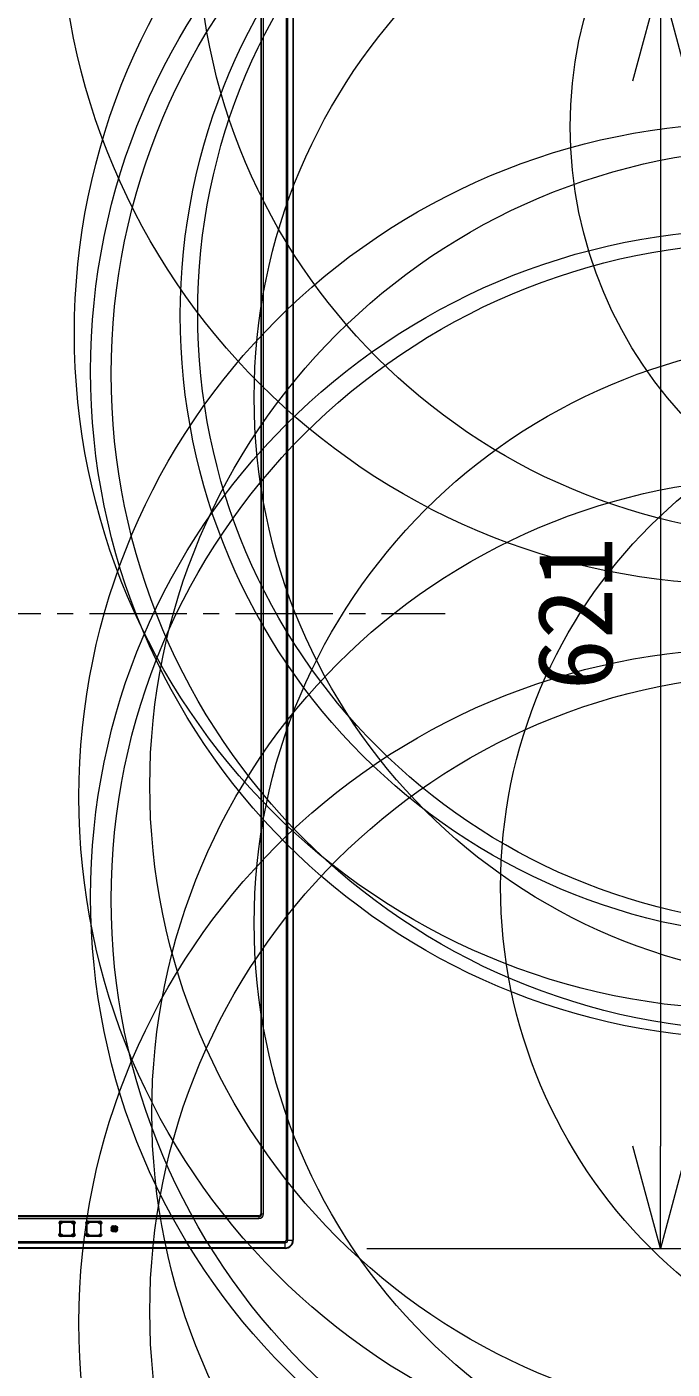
# Model space of a CAD drawing. Units: millimetres, scale not verified. Extents: x -73 to 464, y -421 to 311.
# Drawn here: x 7.87 to 23.66, y 1.28 to 34.08 of the extents above; entities that cross this region are included whole.
import ezdxf
from ezdxf.enums import TextEntityAlignment as Align

# ---------------------------------------------------------------- set-up
doc = ezdxf.new("R2010")
doc.units = ezdxf.units.MM
doc.header["$LTSCALE"] = 0.125
doc.linetypes.add('USER1', pattern=[28.575, 19.05, -3.175, 3.175, -3.175])
for name, color, linetype, lineweight in [('0-0_0', 7, 'Continuous', 18), ('0-4_SUNPO', 7, 'Continuous', 18), ('0-6_GAIKEI', 1, 'Continuous', 18)]:
    doc.layers.add(name, color=color, linetype=linetype, lineweight=lineweight)
doc.styles.add('ＭＳ ゴシック', font='')
doc.styles.get('ＭＳ ゴシック').set_extended_font_data('MS Gothic')

# ---------------------------------------------------------------- blocks, each defined once
blk = doc.blocks.new('_Open30')
at = {"layer": '0-0_0'}
blk.add_line((0, 0), (-1, 0), dxfattribs=at)
blk.add_lwpolyline([(-1, 0.26795), (0, 0), (-1, -0.26795)], dxfattribs=at)
blk = doc.blocks.new('D5')
at = {"layer": '0-4_SUNPO'}
for p, q in [((209.69, 348.7687), (218.1169, 348.7687)), ((216.8669, 346.2687), (216.8669, 320.2337)), ((209.69, 317.7337), (218.1169, 317.7337))]:
    blk.add_line(p, q, dxfattribs=at)
at = {"layer": '0-4_SUNPO', "xscale": 2.5, "yscale": 2.5}
for p, rotation in [((216.8669, 348.7687), 90), ((216.8669, 317.7337), 270)]:
    blk.add_blockref('_Open30', p, dxfattribs=dict(at, rotation=rotation))
at = {"layer": '0-4_SUNPO', "style": 'ＭＳ ゴシック'}
blk.add_text('621', height=1.833, rotation=90, dxfattribs=at).set_placement((216.2419, 331.3762), align=Align.BOTTOM_LEFT)

msp = doc.modelspace()

# ---------------------------------------------------------------- linework, layer by layer
at = {"layer": '0-6_GAIKEI'}
for p, q in [((14.2217, 4.4268), (14.2217, 35.0618)), ((14.257, 4.4268), (14.257, 35.0618)), ((14.3777, 35.0618), (14.3777, 4.4268)), ((13.5974, 34.4168), (13.5974, 5.0718)), ((13.6156, 5.0718), (13.6156, 34.4168)), ((13.6655, 5.0718), (13.6655, 34.4168)), ((13.5474, 5.0218), (-38.5426, 5.0218)), ((-38.5426, 5.0036), (13.5474, 5.0036)), ((-38.5426, 4.9537), (13.5474, 4.9537)), ((13.5474, 5.0218), (13.5474, 4.9537)), ((13.5974, 5.0718), (13.6655, 5.0718)), ((8.6767, 4.87), (8.6767, 4.5386)), ((8.6817, 4.87), (8.6817, 4.5386)), ((8.6848, 4.8669), (8.6817, 4.87)), ((8.6848, 4.8669), (8.6848, 4.5418)), ((8.6848, 4.8669), (9.0299, 4.8669)), ((9.0231, 4.885), (8.6917, 4.885)), ((9.0231, 4.88), (8.6917, 4.88)), ((8.6917, 4.88), (8.6948, 4.8769)), ((9.0199, 4.8769), (8.6948, 4.8769)), ((8.6948, 4.5318), (8.6948, 4.8769)), ((9.0199, 4.8769), (9.0231, 4.88)), ((9.0199, 4.8769), (9.0199, 4.5318)), ((9.0331, 4.87), (9.0299, 4.8669)), ((9.0299, 4.5418), (9.0299, 4.8669)), ((9.0331, 4.5386), (9.0331, 4.87)), ((9.0381, 4.5386), (9.0381, 4.87)), ((9.3317, 4.87), (9.3317, 4.5386)), ((9.3367, 4.87), (9.3367, 4.5386)), ((9.3398, 4.8669), (9.3367, 4.87)), ((9.3398, 4.8669), (9.6849, 4.8669)), ((9.3398, 4.8669), (9.3398, 4.5418)), ((9.6781, 4.885), (9.3467, 4.885)), ((9.6781, 4.88), (9.3467, 4.88)), ((9.3467, 4.88), (9.3498, 4.8769)), ((9.6749, 4.8769), (9.3498, 4.8769)), ((9.3498, 4.5318), (9.3498, 4.8769)), ((9.6749, 4.8769), (9.6781, 4.88)), ((9.6749, 4.8769), (9.6749, 4.5318)), ((9.6881, 4.87), (9.6849, 4.8669)), ((9.6849, 4.5418), (9.6849, 4.8669)), ((9.6881, 4.5386), (9.6881, 4.87)), ((9.6931, 4.5386), (9.6931, 4.87)), ((9.9529, 4.7513), (9.9529, 4.6574)), ((9.9579, 4.7513), (9.9579, 4.6574)), ((9.9611, 4.7481), (9.9579, 4.7513)), ((9.9579, 4.6574), (9.9611, 4.6605)), ((9.9611, 4.7481), (9.9611, 4.6605)), ((9.9611, 4.7481), (10.0687, 4.7481)), ((10.0687, 4.6605), (9.9611, 4.6605)), ((10.0618, 4.7663), (9.9679, 4.7663)), ((10.0618, 4.7613), (9.9679, 4.7613)), ((9.9679, 4.7613), (9.9711, 4.7581)), ((9.9711, 4.6506), (9.9679, 4.6474)), ((9.9679, 4.6474), (10.0618, 4.6474)), ((9.9679, 4.6424), (10.0618, 4.6424)), ((9.9711, 4.6506), (9.9711, 4.7581)), ((10.0587, 4.7581), (9.9711, 4.7581)), ((9.9711, 4.6506), (10.0587, 4.6505)), ((10.0587, 4.7581), (10.0618, 4.7613)), ((10.0587, 4.7581), (10.0587, 4.6505)), ((10.0618, 4.6474), (10.0587, 4.6505)), ((10.0718, 4.7513), (10.0687, 4.7481)), ((10.0687, 4.6605), (10.0687, 4.7481)), ((10.0687, 4.6605), (10.0718, 4.6574)), ((10.0718, 4.6574), (10.0718, 4.7513)), ((10.0768, 4.6574), (10.0768, 4.7513)), ((-39.1876, 4.3976), (14.1924, 4.3976)), ((-39.1876, 4.3622), (14.1924, 4.3622)), ((8.6817, 4.5386), (8.6848, 4.5418)), ((9.0299, 4.5418), (8.6848, 4.5418)), ((8.6948, 4.5318), (8.6917, 4.5286)), ((8.6917, 4.5286), (9.0231, 4.5286)), ((8.6917, 4.5236), (9.0231, 4.5236)), ((8.6948, 4.5318), (9.0199, 4.5318)), ((9.0231, 4.5286), (9.0199, 4.5318)), ((9.0299, 4.5418), (9.0331, 4.5386)), ((9.3367, 4.5386), (9.3398, 4.5418)), ((9.6849, 4.5418), (9.3398, 4.5418)), ((9.3498, 4.5318), (9.3467, 4.5286)), ((9.3467, 4.5286), (9.6781, 4.5286)), ((9.3467, 4.5236), (9.6781, 4.5236)), ((9.3498, 4.5318), (9.6749, 4.5318)), ((9.6781, 4.5286), (9.6749, 4.5318)), ((9.6849, 4.5418), (9.6881, 4.5386)), ((14.1924, 4.2268), (14.1924, 4.3976)), ((14.2217, 4.4268), (14.3924, 4.4268)), ((14.1924, 4.2415), (-39.1876, 4.2415))]:
    msp.add_line(p, q, dxfattribs=at)
at = {"layer": '0-6_GAIKEI', "color": 7}
for p, q in [((14.3924, 35.0618), (14.3924, 4.4268)), ((14.1924, 4.2268), (-39.1876, 4.2268))]:
    msp.add_line(p, q, dxfattribs=at)
at = {"layer": '0-6_GAIKEI', "color": 9, "linetype": 'USER1'}
msp.add_line((-40.5989, 19.7443), (18.1085, 19.7443), dxfattribs=at)
at = {"layer": '0-6_GAIKEI'}
for centre, radius in [((153.8884, 149.4861), 161.0505), ((115.7005, 110.3393), 106.3625), ((-15.6846, 31.6784), 57.6853), ((215.2534, -172.5643), 248.6876), ((-3.4176, 11.7086), 45.4191), ((25.4038, 37.1745), 16.7246), ((27.0382, 36.6017), 14.9928), ((25.5662, 26.5943), 16.528), ((26.8341, 27.0273), 15.2053), ((27.035, 27.0821), 14.9803), ((31.5832, 31.6405), 10.4174), ((25.7568, 25.6678), 16.323), ((26.0047, 25.6018), 16.0669), ((27.7143, 25.0261), 14.28), ((113.5441, -68.6173), 103.258), ((25.6301, 15.2601), 16.4795), ((26.4741, 15.537), 15.5913), ((25.7568, 12.8178), 16.323), ((26.0047, 12.7518), 16.0669), ((107.9995, -82.9896), 110.2912), ((27.7143, 12.1761), 14.28), ((31.9207, 13.0654), 12.4589), ((26.4635, 7.5386), 15.5319), ((25.6301, 2.4101), 16.4795), ((26.4741, 2.687), 15.5913), ((8.694, 4.5591), 0.0355), ((8.6949, 4.8534), 0.0318), ((8.6987, 4.8634), 0.0244), ((8.6965, 4.8658), 0.0212), ((8.6914, 4.8689), 0.016), ((8.7071, 4.868), 0.0304), ((8.6948, 4.8691), 0.0181), ((8.691, 4.8706), 0.0142), ((8.6871, 4.8717), 0.0102), ((8.6896, 4.8746), 0.00997), ((8.6925, 4.8735), 0.0115), ((9.0033, 4.8666), 0.035), ((9.0197, 4.5585), 0.035), ((9.0207, 4.8496), 0.0355), ((9.0216, 4.8564), 0.0286), ((9.0187, 4.8651), 0.0215), ((9.018, 4.8697), 0.0199), ((9.0222, 4.8668), 0.0183), ((9.0236, 4.8695), 0.0154), ((9.0249, 4.8745), 0.0103), ((9.0262, 4.872), 0.0114), ((9.0271, 4.8694), 0.011), ((9.0274, 4.8724), 0.0102), ((9.349, 4.5591), 0.0355), ((9.3501, 4.8502), 0.035), ((9.3471, 4.865), 0.0199), ((9.3517, 4.8657), 0.0215), ((9.3671, 4.8677), 0.0355), ((9.3499, 4.8692), 0.0183), ((9.3603, 4.8686), 0.0286), ((9.3473, 4.8706), 0.0154), ((9.3422, 4.8719), 0.0103), ((9.3447, 4.8732), 0.0114), ((9.3443, 4.8743), 0.0102), ((9.3473, 4.874), 0.011), ((9.6583, 4.8666), 0.035), ((9.6757, 4.8496), 0.0355), ((9.6766, 4.8564), 0.0286), ((9.6737, 4.8651), 0.0215), ((9.673, 4.8697), 0.0199), ((9.6772, 4.8668), 0.0183), ((9.6786, 4.8695), 0.0154), ((9.6799, 4.8745), 0.0103), ((9.6812, 4.872), 0.0114), ((9.6821, 4.8694), 0.011), ((9.6824, 4.8724), 0.0102), ((9.9714, 4.7315), 0.035), ((9.9699, 4.6728), 0.0304), ((9.9683, 4.7462), 0.0199), ((9.9746, 4.6644), 0.0244), ((9.9689, 4.6605), 0.0181), ((9.9722, 4.6623), 0.0212), ((9.9729, 4.747), 0.0215), ((9.9846, 4.6606), 0.0318), ((9.9884, 4.749), 0.0355), ((9.9815, 4.7498), 0.0286), ((9.9712, 4.7504), 0.0183), ((9.9644, 4.6582), 0.0115), ((9.9685, 4.7519), 0.0154), ((9.9691, 4.6572), 0.016), ((9.9674, 4.6568), 0.0142), ((9.9635, 4.7531), 0.0103), ((9.9634, 4.6553), 0.00997), ((9.966, 4.7544), 0.0114), ((9.9655, 4.7556), 0.0102), ((9.9663, 4.6529), 0.0102), ((9.9686, 4.7553), 0.011), ((10.0414, 4.6597), 0.0355), ((10.042, 4.7479), 0.035), ((10.0482, 4.6589), 0.0286), ((10.0584, 4.6772), 0.035), ((10.0595, 4.7308), 0.0355), ((10.0603, 4.7377), 0.0286), ((10.0569, 4.6617), 0.0215), ((10.0575, 4.7463), 0.0215), ((10.0567, 4.7509), 0.0199), ((10.0586, 4.6583), 0.0183), ((10.0614, 4.6625), 0.0199), ((10.061, 4.7481), 0.0183), ((10.0613, 4.6568), 0.0154), ((10.0624, 4.7507), 0.0154), ((10.0612, 4.6534), 0.011), ((10.0638, 4.6543), 0.0114), ((10.0637, 4.7558), 0.0103), ((10.065, 4.7532), 0.0114), ((10.0642, 4.6531), 0.0102), ((10.0658, 4.7506), 0.011), ((10.0661, 4.7537), 0.0102), ((10.0663, 4.6556), 0.0103), ((8.6932, 4.5522), 0.0286), ((8.6925, 4.5419), 0.0183), ((8.696, 4.5436), 0.0215), ((8.6911, 4.5392), 0.0154), ((8.7115, 4.5421), 0.035), ((8.6877, 4.5393), 0.011), ((8.6968, 4.539), 0.0199), ((8.6885, 4.5367), 0.0114), ((8.6874, 4.5362), 0.0102), ((8.6899, 4.5342), 0.0103), ((9.0026, 4.541), 0.0355), ((9.0095, 4.5401), 0.0286), ((9.0181, 4.543), 0.0215), ((9.0198, 4.5395), 0.0183), ((9.0227, 4.5437), 0.0199), ((9.0225, 4.5381), 0.0154), ((9.0224, 4.5347), 0.011), ((9.025, 4.5355), 0.0114), ((9.0255, 4.5344), 0.0102), ((9.0275, 4.5368), 0.0103), ((9.3482, 4.5522), 0.0286), ((9.3475, 4.5419), 0.0183), ((9.351, 4.5436), 0.0215), ((9.3461, 4.5392), 0.0154), ((9.3665, 4.5421), 0.035), ((9.3427, 4.5393), 0.011), ((9.3518, 4.539), 0.0199), ((9.3435, 4.5367), 0.0114), ((9.3424, 4.5362), 0.0102), ((9.3449, 4.5342), 0.0103), ((9.6627, 4.5407), 0.0304), ((9.6749, 4.5553), 0.0318), ((9.6711, 4.5453), 0.0244), ((9.6732, 4.5429), 0.0212), ((9.675, 4.5396), 0.0181), ((9.6783, 4.5398), 0.016), ((9.6787, 4.5381), 0.0142), ((9.6773, 4.5351), 0.0115), ((9.6801, 4.5341), 0.00997), ((9.6826, 4.537), 0.0102)]:
    msp.add_circle(centre, radius, dxfattribs=at)
for centre, radius, start, end in [((13.5474, 5.0718), 0.05, 270, 0), ((13.5474, 5.0718), 0.0682, 270, 0), ((13.5474, 5.0718), 0.1182, 270, 0), ((8.6917, 4.87), 0.00999, 89.98875, 180.01125), ((9.0231, 4.87), 0.00999, 359.98875, 90.01125), ((9.3467, 4.87), 0.00999, 89.98875, 180.01125), ((9.6781, 4.87), 0.00999, 359.98875, 90.01125), ((9.9679, 4.7513), 0.00999, 89.98875, 180.01125), ((9.9679, 4.6574), 0.00999, 179.98875, 270.01125), ((10.0618, 4.7513), 0.00999, 359.98875, 90.01125), ((10.0618, 4.6574), 0.00999, 269.98875, 0.01125), ((8.6917, 4.5386), 0.00999, 179.98875, 270.01125), ((9.0231, 4.5386), 0.00999, 269.98875, 0.01125), ((9.3467, 4.5386), 0.00999, 179.98875, 270.01125), ((9.6781, 4.5386), 0.00999, 269.98875, 0.01125), ((14.1924, 4.4268), 0.1854, 270, 0), ((14.1924, 4.4268), 0.0646, 270, 0), ((14.1924, 4.4268), 0.0293, 270, 0)]:
    msp.add_arc(centre, radius, start, end, dxfattribs=at)
at = {"layer": '0-6_GAIKEI', "color": 7}
msp.add_arc((14.1924, 4.4268), 0.2, 270, 0, dxfattribs=at)
at = {"layer": '0-6_GAIKEI'}
for centre, major_axis in [((8.6948, 4.8669), (-0.00707, -0.00707)), ((9.0199, 4.8669), (-0.00707, 0.00707)), ((9.3498, 4.8669), (-0.00707, -0.00707)), ((9.6749, 4.8669), (-0.00707, 0.00707)), ((9.9711, 4.7481), (-0.00707, -0.00707)), ((9.9711, 4.6605), (0.00707, -0.00707)), ((10.0587, 4.7481), (-0.00707, 0.00707)), ((10.0587, 4.6605), (0.00707, 0.00707)), ((8.6948, 4.5418), (0.00707, -0.00707)), ((9.0199, 4.5418), (0.00707, 0.00707)), ((9.3498, 4.5418), (0.00707, -0.00707)), ((9.6749, 4.5418), (0.00707, 0.00707))]:
    msp.add_ellipse(centre, major_axis=major_axis, ratio=0.998783, start_param=3.9275817, end_param=5.49716, dxfattribs=at)

# ---------------------------------------------------------------- block references
at = {"layer": '0-4_SUNPO'}
msp.add_blockref('D5', (-193.4976, -313.5069), dxfattribs=at)

doc.saveas('drawing.dxf')
